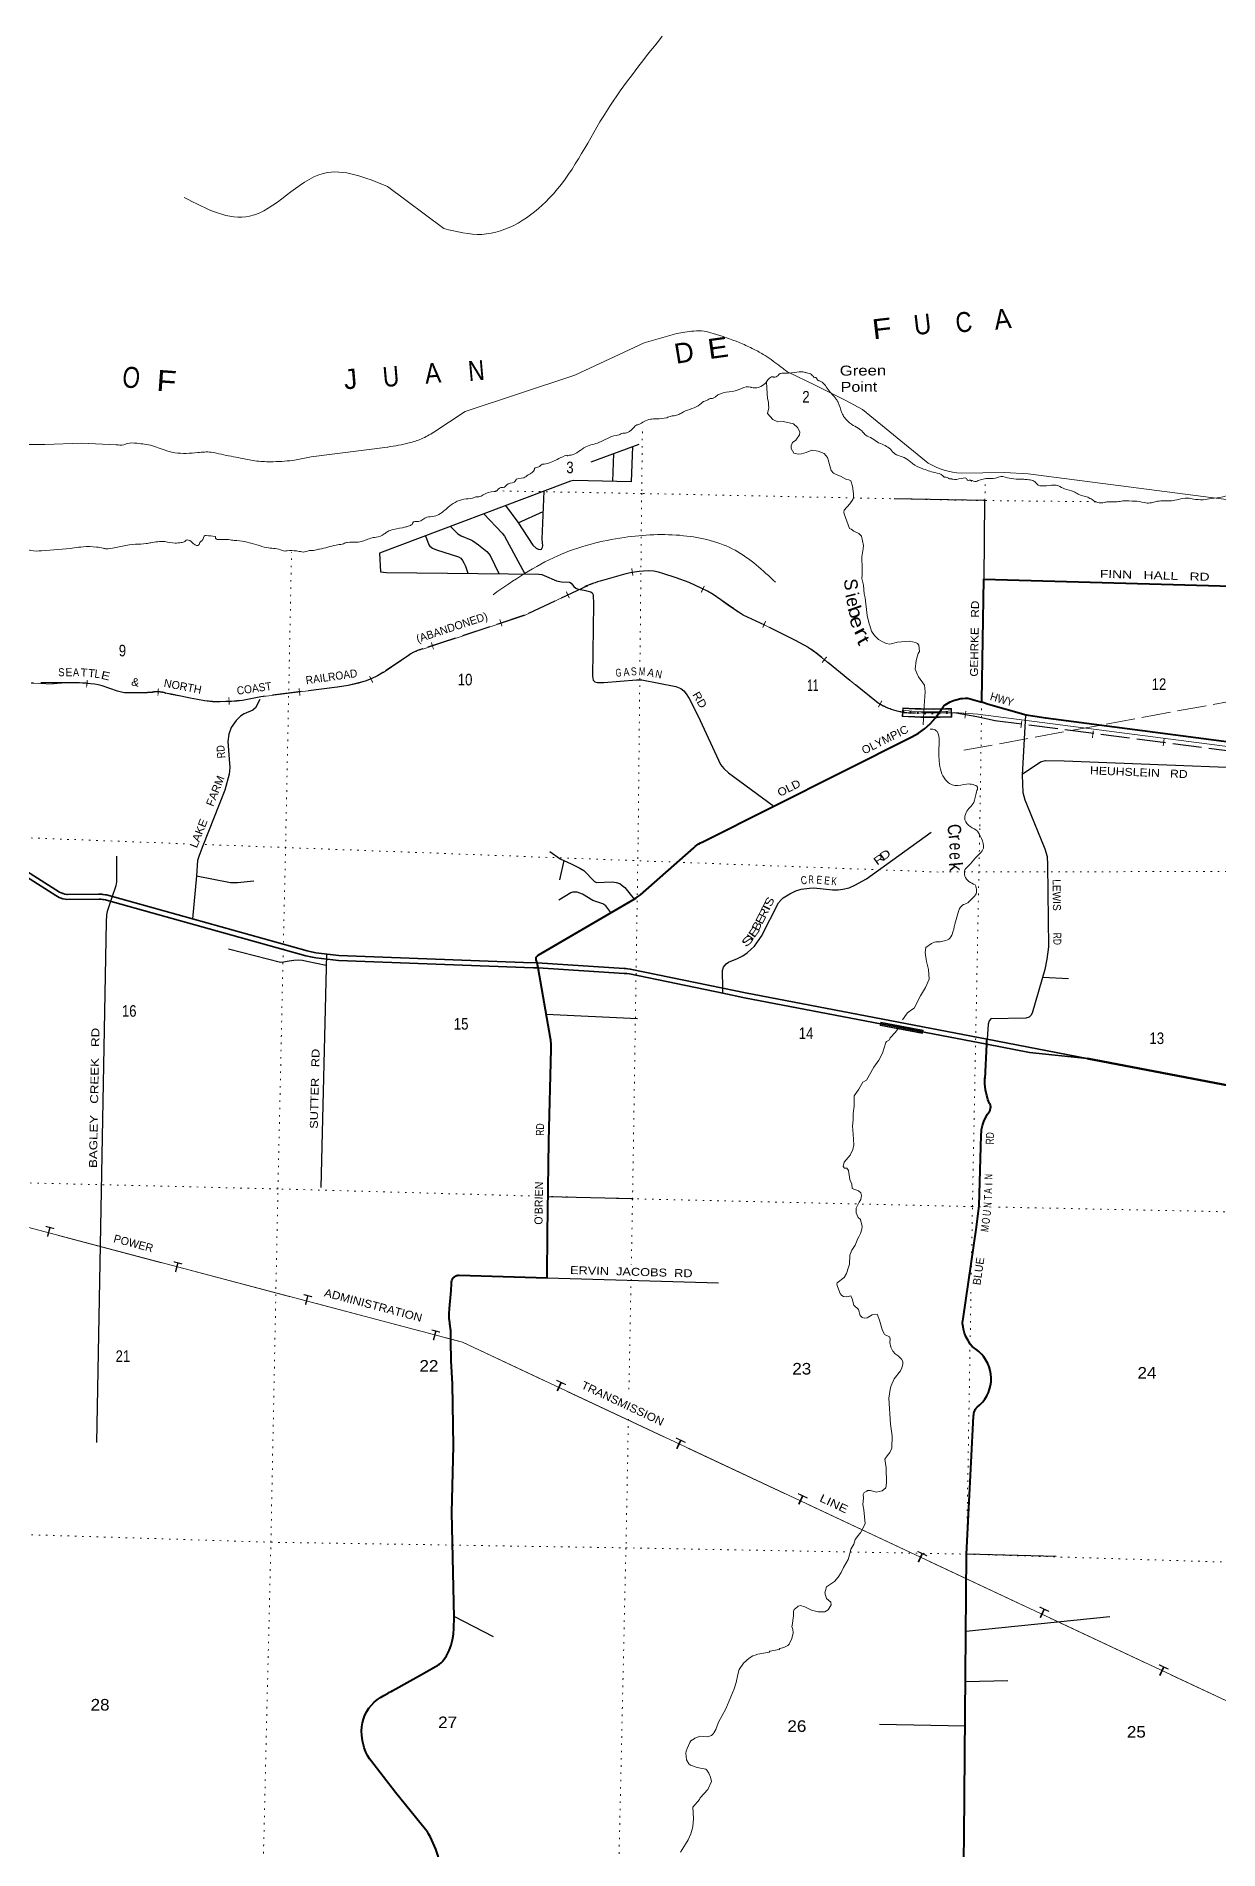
# Model space of a CAD drawing. Header units: feet. Extents: x -739708 to -488887, y 188754 to 379550.
# Drawn here: x -574176 to -556316, y 212849 to 240248 of the extents above; entities that cross this region are included whole.
import ezdxf
from ezdxf.enums import TextEntityAlignment as Align

# ---------------------------------------------------------------- set-up
doc = ezdxf.new("R2010")
doc.units = ezdxf.units.FT
doc.header["$LTSCALE"] = 73
doc.linetypes.add('DOTTED', pattern=[1.5, 0.3, -1.2])
doc.linetypes.add('LONG_DASHED', pattern=[7.5, 6, -1.5])
for name, color, linetype, lineweight in [('20', 7, 'Continuous', 70), ('26', 7, 'Continuous', 40), ('29', 7, 'Continuous', 25), ('34', 7, 'Continuous', 13), ('39', 7, 'Continuous', 13), ('42', 7, 'Continuous', 25), ('46', 7, 'Continuous', 13), ('57', 7, 'Continuous', 13), ('63', 7, 'Continuous', 25), ('7', 7, 'DOTTED', 13)]:
    doc.layers.add(name, color=color, linetype=linetype, lineweight=lineweight)
for name, color, linetype in [('27', 7, 'Continuous'), ('30', 7, 'Continuous'), ('41', 7, 'Continuous')]:
    doc.layers.add(name, color=color, linetype=linetype)

msp = doc.modelspace()

# ---------------------------------------------------------------- linework, layer by layer
at = {"layer": '20', "lineweight": 35}
for p, q in [((-566612.13, 226247.51), (-566818.19, 226255.29)), ((-558303.02, 224804.79), (-559815.44, 225094.97))]:
    msp.add_line(p, q, dxfattribs=at)
at = {"layer": '20'}
msp.add_line((-553988.66, 223976.99), (-558303.02, 224804.79), dxfattribs=at)
at = {"layer": '20', "lineweight": 35}
for points in [[(-566595.12, 226171.25), (-566665.1, 226173.89), (-569609.65, 226285.04), (-569953, 226324.35), (-570006, 226333.48), (-570031.13, 226337.81), (-570056, 226344.05), (-570103.3, 226355.91), (-573113.52, 227194.75), (-573128.54, 227198.99), (-573165.08, 227206.41), (-573177.2, 227207.57), (-573202.1, 227209.96), (-573227.2, 227209.8), (-573716.59, 227206.72), (-573733.58, 227209), (-573776.2, 227217.91), (-573817.65, 227231.23), (-573832.49, 227237.78), (-573857.54, 227248.83), (-573882.49, 227264.69), (-575658.44, 228393.4)], [(-566818.19, 226255.29), (-569603.91, 226360.44), (-569952, 226400.3), (-569973.94, 226403.2), (-569995.01, 226407.65), (-570020.27, 226412.99), (-570045.01, 226419.2), (-570083.96, 226428.97), (-573118.02, 227274.46), (-573136.24, 227277.44), (-573172.63, 227283.39), (-573184.43, 227284.07), (-573209.27, 227285.5), (-573234.43, 227285.34), (-573703.65, 227282.38), (-573716.59, 227283.3), (-573744.65, 227287.48), (-573772.12, 227294.57), (-573798.71, 227304.49), (-573824.11, 227317.13), (-575656.16, 228481.5)], [(-563808.2, 225866.69), (-565204.57, 226155.73), (-565244.35, 226160.74), (-565269.35, 226163.89), (-565294.35, 226164.78), (-566612.13, 226247.51)], [(-563807.68, 225790), (-565216.88, 226081.69), (-565253.72, 226086.33), (-565275.38, 226089.06), (-565298.03, 226089.86), (-566595.12, 226171.25)], [(-559815.44, 225094.97), (-563465.96, 225795.85), (-563808.2, 225866.69)], [(-559819.28, 225019.33), (-563480.63, 225722.3), (-563807.68, 225790)], [(-558303.02, 224804.79), (-559171.57, 224895.06), (-559819.28, 225019.33)]]:
    msp.add_lwpolyline(points, dxfattribs=at)
at = {"layer": '26'}
for p, q in [((-566595.12, 226171.25), (-566612.13, 226247.51)), ((-559845.79, 224496.72), (-559819.28, 225019.33))]:
    msp.add_line(p, q, dxfattribs=at)
for points in [[(-559895.05, 230185.17), (-559894.58, 230213), (-559864, 232046), (-553793.09, 231873.92)], [(-560595.51, 229951.48), (-560467.05, 230130.51), (-560449.25, 230145.68), (-560421.21, 230162.97), (-560372.23, 230190.45), (-560320.65, 230212.66), (-560267.03, 230229.36), (-560211.95, 230240.36), (-560209.24, 230240.75), (-560185.04, 230244.45), (-560146.42, 230247.02), (-560107.73, 230245.54), (-560069.42, 230240.02), (-559895.05, 230185.17)], [(-553857.36, 229278.45), (-558928.06, 229945.97), (-559223.74, 229992.71), (-559793.89, 230153.35), (-559895.05, 230185.17)], [(-566612.13, 226247.51), (-566625, 226294), (-566627, 226319), (-566626, 226333), (-566611, 226352), (-566595, 226364), (-565147.13, 227211.39), (-565122.24, 227226), (-565097.13, 227244.23), (-565050.11, 227278.38), (-564245.65, 227986.43), (-564221.37, 228007.79), (-564195.65, 228029.77), (-564177.74, 228042.55), (-564167.79, 228048.18), (-564142.12, 228061.62), (-564117.79, 228073.8), (-560949.08, 229661.3), (-560851.37, 229718.05), (-560760.13, 229784.69), (-560676.35, 229860.51), (-560600.96, 229944.66), (-560595.51, 229951.48)], [(-567868.64, 216197.69), (-567866.4, 216356.27), (-567900.48, 217943.98), (-567874.26, 218946.67), (-567889.23, 219887.55), (-567910.52, 220236.34), (-567913.67, 220534.3), (-567915.09, 220668.42), (-567915.36, 220693.62), (-567918.11, 220718.42), (-567923.04, 220762.86), (-567927.4, 220788.39), (-567930.66, 220812.86), (-567937.87, 220868.54), (-567939.79, 220948.01), (-567933.38, 221027.25), (-567909.7, 221295.83), (-567905.66, 221399.26), (-567904.68, 221424.2), (-567899.76, 221449.26), (-567896.27, 221459.1), (-567891.09, 221469.92), (-567884.82, 221480.14), (-567877.51, 221489.65), (-567869.24, 221498.34), (-567860.12, 221506.12), (-567850.23, 221512.9), (-567839.68, 221518.61), (-567828.6, 221523.19), (-567817.1, 221526.59), (-567805.3, 221528.76), (-567793.35, 221529.69), (-567787.48, 221529.69), (-566461.72, 221487.71), (-566451.92, 222182.5), (-566451.67, 222486.66), (-566436.59, 223556.03), (-566399.97, 224946.18), (-566399.32, 224970.71), (-566399.73, 224996.18), (-566400.35, 225035.4), (-566402.53, 225055.99), (-566405.21, 225081.27), (-566409.58, 225105.99), (-566595.12, 226171.25)], [(-559819.28, 225019.33), (-559816.94, 225065.39), (-559815.44, 225094.97)], [(-559775.47, 224122.5), (-559791.66, 224158.11), (-559803.02, 224183.09), (-559810.43, 224208.11), (-559820.7, 224242.79), (-559838.72, 224331.84), (-559847.33, 224422.29), (-559846.45, 224513.15)], [(-560176.25, 212002.34), (-560160.84, 213058.52), (-560124.41, 217316.61), (-560017.6, 219400.27), (-560016.31, 219425.42), (-560013.34, 219450.27), (-560012.05, 219457.14), (-560007.43, 219472.57), (-560001.23, 219487.43), (-559993.5, 219501.56), (-559984.35, 219514.8), (-559973.86, 219527.02), (-559963.03, 219537.31), (-559923.91, 219570.67), (-559884.56, 219611.66), (-559849.71, 219656.54), (-559819.75, 219704.81), (-559794.99, 219755.96), (-559775.72, 219809.41), (-559762.14, 219864.58), (-559754.4, 219920.87), (-559752.58, 219977.66), (-559756.72, 220034.33), (-559766.75, 220090.25), (-559782.58, 220144.82), (-559804.02, 220197.44), (-559830.84, 220247.53), (-559862.76, 220294.54), (-559899.41, 220337.95), (-559940.4, 220377.3), (-559985.28, 220412.15), (-559997.15, 220419.52), (-560018.56, 220435.31), (-560038.2, 220453.26), (-560067.82, 220489.64), (-560102.16, 220540.8), (-560130.97, 220595.27), (-560153.92, 220652.45), (-560170.77, 220711.72), (-560176.98, 220747.43), (-560181.37, 220772.65), (-560183.58, 220797.43), (-560183.31, 220817.93), (-560180.62, 220842.3), (-560176.92, 220867.93), (-559976.26, 222256.75), (-559935.4, 222580.44), (-559904.71, 223646.17), (-559904.25, 223662.18), (-559900.76, 223696.17), (-559897.17, 223731.08), (-559884.31, 223792.26), (-559865.13, 223851.76), (-559839.83, 223908.93), (-559808.69, 223963.15), (-559779.18, 224004.81), (-559775.76, 224010.23), (-559770.21, 224020.79), (-559765.8, 224031.88), (-559762.58, 224043.37), (-559760.57, 224055.13), (-559759.8, 224067.04), (-559760.28, 224078.97), (-559762.01, 224090.78), (-559764.96, 224102.34), (-559769.1, 224113.53), (-559774.39, 224124.23)], [(-568072.83, 212642.22), (-568142.87, 212856.62), (-568223.76, 213037.51), (-568234.91, 213062.44), (-568249.85, 213087.51), (-568261.37, 213106.84), (-568292.29, 213148.15), (-568297.71, 213154.55), (-568748.19, 213712.73), (-569124.71, 214197.18), (-569144.11, 214222.14), (-569159.55, 214247.18), (-569174.51, 214271.43), (-569199.57, 214323.58), (-569214.62, 214365.71), (-569222.71, 214390.86), (-569228.56, 214415.71), (-569247.39, 214495.59), (-569259.22, 214581.36), (-569262.64, 214642.52), (-569259.65, 214703.71), (-569250.28, 214764.25), (-569234.63, 214823.48), (-569212.88, 214880.75), (-569185.26, 214935.43), (-569152.08, 214986.93), (-569113.69, 215034.67), (-569070.53, 215078.14), (-569023.06, 215116.86), (-568974.39, 215148.71), (-568949.5, 215162.74), (-568924.39, 215178.23), (-568861.78, 215216.84), (-568841.54, 215227.23), (-568816.32, 215240.18), (-568791.54, 215254.02), (-568313.55, 215521.01), (-568144.96, 215614.92), (-568120.04, 215628.8), (-568094.96, 215645.82), (-568088.17, 215650.42), (-568058.81, 215675.18), (-568032.2, 215702.88), (-568028.53, 215707.19), (-567981.1, 215780.03), (-567941.55, 215857.43), (-567910.31, 215938.55), (-567887.72, 216022.48), (-567874.02, 216108.31), (-567869.38, 216195.11), (-567869.44, 216206.67)]]:
    msp.add_lwpolyline(points, dxfattribs=at)
at = {"layer": '29'}
for p, q in [((-565795, 233819), (-565069, 234085)), ((-565456.19, 233943.14), (-565471.21, 233523.15)), ((-566895.64, 232895.36), (-566518.47, 233068.05)), ((-566208.41, 227796.67), (-566273, 227504)), ((-569791.76, 226381.95), (-569876, 222856)), ((-563807.68, 225790), (-563808.2, 225866.69)), ((-558974.21, 226032.24), (-558583, 226010)), ((-566473.19, 225471.19), (-565094, 225410)), ((-566448.42, 222717.42), (-565162, 222688)), ((-566461.72, 221487.71), (-563869, 221416)), ((-560116, 217320), (-558772, 217284)), ((-567866.86, 216377.5), (-567277, 216072)), ((-560134.36, 216153.56), (-557959, 216371)), ((-560140.89, 215390.79), (-559503, 215408)), ((-560146.68, 214713.4), (-561440, 214743))]:
    msp.add_line(p, q, dxfattribs=at)
for points in [[(-565168.76, 234048.45), (-565193, 233518), (-566057, 233534), (-566109, 233525), (-566186, 233495), (-568992, 232439), (-568976, 232158), (-568886, 232147), (-566587, 232123), (-566539, 232115), (-566505, 232101), (-566320, 232019), (-566245, 232004), (-566122, 231999), (-566097, 231986), (-566057, 231934), (-566027, 231912), (-565990, 231893), (-565903, 231878), (-565798, 231852), (-565778, 231841), (-565767, 231811), (-565759, 231667), (-565773, 230578), (-565767, 230519), (-565738, 230495), (-565697, 230482), (-565604, 230483), (-565110, 230527), (-565027, 230523), (-564517, 230426), (-564439, 230393), (-564395, 230360), (-564358, 230312), (-564316, 230241), (-564179, 229976), (-563841, 229245), (-563793, 229187), (-563719, 229118), (-563035.3, 228616.12)], [(-567089.73, 233156.95), (-566904, 232908), (-566674, 232560), (-566628, 232516), (-566597, 232500), (-566566, 232496), (-566546, 232501), (-566538, 232509), (-566529, 232527), (-566525, 232548), (-566536, 232650), (-566505.61, 233374.72)], [(-561217, 233264), (-559852, 233238), (-559864, 232046)], [(-567418.04, 233031.34), (-567138, 232742), (-567102, 232694), (-566799.07, 232125.21)], [(-568295.76, 232701.02), (-568247, 232563), (-568232, 232546), (-568193, 232514), (-568131, 232488), (-567798, 232383), (-567765, 232362), (-567737, 232329), (-567717, 232294), (-567692, 232244), (-567658.53, 232134.19)], [(-567920.27, 232842.33), (-567809, 232732), (-567757, 232699), (-567614, 232642), (-567580, 232625), (-567495, 232564), (-567371, 232464), (-567342, 232430), (-567322, 232401), (-567188.74, 232129.28)], [(-570802, 230227), (-570866, 230104), (-570903, 230068), (-571036, 230012), (-571090, 229974), (-571155, 229912), (-571233, 229803), (-571270, 229704), (-571284, 229593), (-571263, 229326), (-571251, 229199), (-571263, 229101), (-571328, 228860), (-571660, 228017), (-571717, 227873), (-571741, 227794), (-571755, 227565), (-571817.37, 226912.01)], [(-559235.54, 229994.58), (-559287, 229083), (-559272, 228824), (-559242, 228713), (-559208, 228624), (-558942, 227971), (-558908, 227855), (-558902, 227729), (-558887, 226492), (-558910, 226302), (-558940, 226150), (-559132, 225489), (-559152, 225452), (-559181, 225426), (-559227, 225412), (-559759, 225404), (-559782, 225374), (-559796, 225322), (-559815.44, 225094.97)], [(-559286.21, 229097.01), (-559008, 229284), (-558932, 229308), (-558649, 229302), (-554515, 229141), (-553862.6, 229067.07)], [(-563808.2, 225866.69), (-563810, 226132), (-563795, 226186), (-563758, 226235), (-563721, 226257), (-563583, 226314), (-563502, 226353), (-563439, 226398), (-563329, 226503), (-563220, 226653), (-562965, 227157), (-562927, 227203), (-562896, 227231), (-562794, 227294), (-562703, 227339), (-562621, 227361), (-562499, 227378), (-562432, 227383), (-562150, 227351), (-562065, 227350), (-561991, 227361), (-561898, 227383), (-561812, 227420), (-561635, 227517), (-560660, 228223)], [(-572963, 227859), (-572967, 227472), (-572976, 227414), (-573042, 227223), (-573106, 227026), (-573117, 226976), (-573123, 226870), (-573267, 219003)], [(-566419, 227932), (-566262, 227821), (-566099, 227747), (-565964, 227678), (-565908, 227643), (-565745, 227479), (-565715, 227464), (-565477, 227472), (-565415, 227464), (-565363, 227446), (-565326, 227416), (-565288, 227388), (-565146.98, 227211.48)], [(-571755.03, 227564.55), (-571245, 227464), (-571135, 227464), (-570888, 227487)], [(-565495.46, 227007.52), (-565574, 227108), (-565618, 227138), (-565769, 227189), (-565926, 227285), (-566008, 227316), (-566075, 227316), (-566100, 227308), (-566283, 227196)], [(-571273, 226460), (-570485, 226260), (-570440, 226262), (-570356, 226279), (-570288, 226291), (-570217, 226294), (-570156, 226288), (-570091, 226272), (-569795.81, 226212.36)]]:
    msp.add_lwpolyline(points, dxfattribs=at)
at = {"layer": '34'}
msp.add_line((-568870.65, 237977.1), (-568020.16, 237342.23), dxfattribs=at)
at = {"layer": '34', "linetype": 'LONG_DASHED'}
msp.add_line((-560167.04, 229460.63), (-555006.77, 230410.03), dxfattribs=at)
at = {"layer": '34'}
for points in [[(-564498.5, 235757.34), (-564994.38, 235617.71), (-566043.58, 235125.73), (-567696.32, 234578.32), (-568172.46, 234265.12)], [(-560701.89, 233798.79), (-561696.41, 234607.41), (-561948.47, 234746.16), (-562412.88, 234978.74), (-562831.43, 235176.38)], [(-572971.04, 234076.8), (-573486.82, 234098.59), (-574049.55, 234078.77), (-574297.48, 234080.43)], [(-568871.87, 234041.4), (-570026.28, 233895.93), (-570303.28, 233837.62)], [(-553093.13, 232844.44), (-559192.25, 233635.13), (-559550.77, 233656.63), (-560204.09, 233646.29)], [(-563649.57, 231603.14), (-563720.45, 231649.74), (-563835.89, 231733.84), (-563954.05, 231814.44), (-564037.72, 231862.63), (-564124.21, 231905.67), (-564219.66, 231950.98), (-564316.56, 231993.19), (-564512.65, 232066.42), (-564711.82, 232132.08), (-564779.48, 232152.36), (-564848.59, 232166.4), (-564925.33, 232170.46), (-565001.98, 232166.67), (-565071.74, 232160.97), (-565141.37, 232152.64), (-565200.28, 232142.64), (-565258.71, 232130.2), (-565658.49, 232013.28)], [(-565832.79, 231953.9), (-566803.86, 231498.55), (-568338.24, 230990.34)], [(-562511.85, 231010.98), (-562708.02, 231118.97), (-563172.45, 231351.55), (-563503.21, 231505.51)], [(-568536.96, 230903.34), (-568932.84, 230637.87), (-569024.05, 230583.94), (-569119.56, 230537.99), (-569210.49, 230503.57), (-569303.74, 230476.34), (-569464.46, 230439.75), (-569627.02, 230414.71), (-569631.79, 230414.3), (-570786.22, 230268.82), (-571063.2, 230210.52), (-571145.82, 230204.07), (-571228.57, 230198.87), (-571314.26, 230195.11), (-571399.95, 230193.39), (-571517.03, 230194.55), (-571633.45, 230206.92), (-571742.18, 230227.32), (-571850.55, 230248.43), (-571994.28, 230276.73), (-572138, 230305.08), (-572215.05, 230322.42), (-572228.31, 230325.01)], [(-553853.28, 229217.47), (-559952.25, 230008.1), (-560310.85, 230029.6), (-560964.17, 230019.26), (-560966.14, 230019.28), (-560985.02, 230020.46), (-561003.8, 230022.07), (-561022.56, 230024), (-561041.42, 230026.16), (-561060.13, 230028.73), (-561078.74, 230031.63), (-561097.42, 230034.75), (-561115.97, 230038.29), (-561134.41, 230042.16), (-561152.93, 230046.36), (-561171.21, 230050.86), (-561189.49, 230055.59), (-561207.74, 230060.74), (-561225.75, 230066.21), (-561243.75, 230072), (-561261.62, 230078), (-561279.47, 230084.43), (-561297.1, 230091.07), (-561314.69, 230098.14), (-561332.07, 230105.41), (-561349.42, 230113.02), (-561366.53, 230120.93), (-561383.52, 230129.16), (-561400.39, 230137.59), (-561417.13, 230146.46), (-561433.74, 230155.53), (-561450.13, 230164.93), (-561461.38, 230171.56), (-562403.26, 230932.34)], [(-573921.51, 230460.13), (-574251.74, 230474.08)], [(-572420.98, 230335.59), (-572496.72, 230330.59), (-572669.03, 230327.31), (-572841.35, 230329.68), (-572868.29, 230332.65), (-572908.16, 230341.78), (-572947.6, 230353.38), (-573063.75, 230394.42), (-573180.37, 230433.4), (-573239.41, 230446.77), (-573299.08, 230457.35), (-573357.43, 230465.36), (-573408.15, 230470.42)]]:
    msp.add_lwpolyline(points, dxfattribs=at)
for centre, radius, start, end in [((-560144.73, 234728.17), 1083.59, 239.05734, 266.75295), ((-565001.94, 229833.48), 2278.04, 106.69236, 111.75709), ((-561833.13, 234249.81), 3211.95, 235.48823, 238.69359), ((-568153.86, 230287.89), 727.66, 104.93655, 122.07976), ((-563169, 229945.41), 1250.2, 51.30992, 58.38362), ((-573624.27, 227899.2), 2580.68, 85.0469, 96.71232), ((-572346.01, 229989.08), 354.64, 70.58839, 102.2072), ((-560671.98, 233440.49), 3400.03, 262.98097, 275.31829)]:
    msp.add_arc(centre, radius, start, end, dxfattribs=at)
at = {"layer": '34', "linetype": 'DOTTED', "lineweight": 100}
msp.add_arc((-560628.07, 237393.61), 7371.49, 266.40028, 272.16742, dxfattribs=at)
at = {"layer": '34'}
for points in [[(-568020.16, 237342.23), (-567445.74, 237255.37), (-566428.91, 237800.18), (-565614.47, 239031.88), (-564720.81, 240248.3)], [(-571944.28, 237813.72), (-570954.16, 237527.95), (-569836.34, 238176.15), (-568870.65, 237977.1)], [(-562829.38, 235178.37), (-562961.04, 235277.04), (-563194.59, 235441.7), (-563364.66, 235532.88), (-563556.96, 235620.38), (-563952.15, 235759.25), (-564088.75, 235793.53), (-564241.95, 235793.79), (-564381.26, 235779.77), (-564498.5, 235757.34)], [(-568172.46, 234265.12), (-568359.33, 234165.17), (-568543.66, 234103.46), (-568867.07, 234041.81)], [(-570303.28, 233837.62), (-570468.75, 233825.98), (-570640.19, 233820.48), (-570873.84, 233834.03), (-571090.98, 233875.54), (-571378.46, 233932.21), (-571533.24, 233964.73), (-571736.95, 233957.7), (-572081.68, 233956.79), (-572188.19, 233980.54), (-572420.92, 234060.55), (-572539.52, 234084.48), (-572656.25, 234098.31), (-572803.48, 234094.46), (-572856.13, 234077.11), (-572971.04, 234076.8)], [(-567276.63, 231811.38), (-566300.75, 232399.42), (-565297.63, 232675.37), (-564400.51, 232702.95), (-563620.16, 232482.08), (-563010.33, 231998.04)]]:
    msp.add_spline(points, degree=3, dxfattribs=at)
at = {"layer": '39'}
msp.add_line((-560780.84, 229846.34), (-560762.43, 230129.55), dxfattribs=at)
for points in [[(-560762.43, 230129.55), (-560750.88, 230341.96), (-560757.51, 230442.78), (-560848.43, 230571.05), (-560860.23, 230591.37), (-560901.26, 230684.65), (-560885.27, 230817.36), (-560857.55, 230923.71), (-560834.96, 230953.6), (-560847.76, 231046.45), (-560867.54, 231072.93), (-560897.54, 231089.5), (-560983.98, 231106.91), (-561165.64, 231091.5), (-561281.75, 231065.17), (-561336.67, 231074.72), (-561408.12, 231109.38), (-561455.29, 231136.13), (-561516.94, 231195.47), (-561558.33, 231262.58), (-561587.37, 231347.62), (-561593.1, 231369.86), (-561627.62, 231495.27), (-561654.06, 231763.59), (-561669.93, 231824.95), (-561683.09, 231956.57), (-561704.38, 232054.43), (-561700.63, 232110.12), (-561702.33, 232199.44), (-561705.76, 232384.82), (-561683.9, 232505.36), (-561681.17, 232555.68), (-561709.41, 232697.12), (-561753.21, 232736.05), (-561809.27, 232763.08), (-561829.28, 232773.45), (-561865.17, 232802.19), (-561893.27, 232810.67), (-561974.82, 233031.47), (-561980.5, 233057.74), (-561973.99, 233089.88), (-561890.01, 233183.3), (-561844.74, 233249.1), (-561834.27, 233277.14), (-561831.45, 233333.51), (-561845.96, 233448.56), (-561870.96, 233533.53), (-561900.99, 233548.09), (-561939.23, 233552.69), (-562027.25, 233600.34), (-562059.36, 233610.89), (-562135.44, 233648.3), (-562171.15, 233689.12), (-562226.84, 233885.36), (-562274.39, 233944.49), (-562364.6, 233980.09), (-562459.16, 233993.59), (-562546.31, 233960.65), (-562617.2, 233937.54), (-562667.61, 233936.28), (-562731.91, 233951.35), (-562771.29, 234018.41), (-562774.71, 234060.76), (-562755.89, 234108.83), (-562704.94, 234148.36), (-562647.39, 234226.06), (-562640.8, 234264.24), (-562658.43, 234300.76), (-562680.12, 234335.34), (-562739.76, 234394.64), (-562894.53, 234427.18), (-562977.22, 234424.4), (-563049.33, 234457.71), (-563130.71, 234547.56), (-563113.33, 234635.94), (-563114.76, 234678.26), (-563116.2, 234718.58), (-563131.56, 234773.2), (-563139.39, 234932.46), (-563139.27, 234940.52), (-563146.72, 235021.59)], [(-561091.16, 225388.8), (-561029.34, 225475.32), (-561016.99, 225493.27), (-560957.89, 225538.71), (-560915.23, 225562.24), (-560817.85, 225748.12), (-560743.51, 225873.9), (-560689.25, 226004.03), (-560697.28, 226149.19), (-560731.85, 226270.56), (-560733.47, 226298.79), (-560750.12, 226403.79), (-560738.96, 226480.17), (-560655.48, 226539.35), (-560606.82, 226558.76), (-560588.6, 226564.53), (-560547.84, 226564.84)], [(-561893.09, 221697.31), (-561885.17, 221830.13), (-561857.86, 221908.28), (-561806.4, 221984.05), (-561764.7, 222082.13), (-561746.01, 222120.12), (-561725.29, 222160.1), (-561704.23, 222224.24), (-561701.65, 222264.48), (-561726.36, 222369.6), (-561764.2, 222402.39), (-561791.41, 222473.3), (-561792.49, 222539.8), (-561744.83, 222631.73), (-561722.04, 222675.71), (-561711.11, 222735.97), (-561720.64, 222774.39), (-561758.53, 222803.16), (-561854.75, 222840.86), (-561857.9, 222903.35), (-561887.14, 222974.29), (-561909.41, 223109.58), (-561933.11, 223144.18), (-561955.25, 223146.52), (-561969.34, 223148.75), (-561987.16, 223171.17), (-561974.13, 223237.45), (-561881.9, 223344.84), (-561842.42, 223428.86), (-561829.3, 223501.18), (-561835.14, 223658.38), (-561849.53, 223781.47), (-561836.07, 223877.96), (-561836.77, 223970.63), (-561823.11, 224081.21), (-561822.88, 224240.34), (-561761.2, 224326.03), (-561752.91, 224342.02), (-561693.01, 224443.86), (-561638.12, 224477.27), (-561526.53, 224670.99), (-561448.37, 224780.61), (-561396.51, 224884.58), (-561341.8, 225046.92), (-561335.58, 225058.92), (-561290.84, 225086.44), (-561278.36, 225114.45), (-561198.47, 225203.91), (-561134.03, 225294.46)], [(-562954.98, 215875.93), (-562946.75, 215887.9), (-562886.07, 215903.09), (-562845.45, 215924.65), (-562825.15, 215934.41), (-562802.67, 215956.24), (-562765.23, 216038.26), (-562745.87, 216124.57), (-562747.17, 216174.95), (-562762.61, 216223.52), (-562758.39, 216237.56), (-562738.2, 216382.27), (-562739.24, 216450.78), (-562730.81, 216476.84), (-562679.81, 216520.38), (-562665.56, 216530.24), (-562635.22, 216537.84), (-562568.94, 216520.74), (-562466.84, 216470.86), (-562368.44, 216445.22), (-562263.68, 216441.64), (-562216.87, 216473.16), (-562167.4, 216550.98), (-562176.97, 216587.37), (-562238.61, 216646.72), (-562265.66, 216729.69), (-562242.21, 216819.99), (-562120.13, 216900.74), (-562064.75, 216968.39), (-562017.43, 217036.17), (-561982.06, 217114.19), (-561911.8, 217236.01), (-561877.77, 217362.39), (-561871.35, 217388.48), (-561827.92, 217466.39), (-561808.79, 217536.6), (-561743.05, 217624.24), (-561728.77, 217636.11), (-561654.26, 217773.98), (-561677.46, 217985.81), (-561690.49, 218062.55), (-561681.04, 218161.11), (-561684.29, 218215.55), (-561671.78, 218245.56), (-561633.2, 218265.14), (-561625.09, 218269.04), (-561618.92, 218277), (-561576.58, 218278.38), (-561488.3, 218248.86), (-561399.32, 218269.69), (-561342.24, 218315.16), (-561335.1, 218391.59), (-561337.94, 218619.24), (-561358.23, 218752.48), (-561323.26, 218802.32), (-561284.28, 218850.07), (-561253.11, 218916.08), (-561250.49, 219101.35), (-561274.18, 219278.96), (-561298.86, 219672.11), (-561280.88, 219802.77), (-561268.15, 219848.91), (-561218.12, 219964.98), (-561123.71, 220084.42), (-561100.88, 220130.41), (-561085.99, 220186.58), (-561089.44, 220226.92), (-561107.13, 220259.42), (-561158.82, 220310.55), (-561204.74, 220341.45), (-561236.44, 220380.2), (-561269.82, 220443.14), (-561280.94, 220511.79), (-561276.08, 220570.13), (-561289.82, 220596.53), (-561361.83, 220635.87), (-561371.68, 220652.14), (-561399.1, 220708.94), (-561439.4, 220852.56), (-561474.45, 220939.7), (-561551.17, 220930.79), (-561575.56, 220917.05), (-561624.36, 220887.56), (-561666.78, 220880.15), (-561702.95, 220888.74), (-561732.75, 220919.4), (-561755.62, 221012.41), (-561829.28, 221077.97), (-561852.12, 221172.98), (-561873.64, 221219.63), (-561934.33, 221204.43), (-561984.66, 221209.21), (-562008.63, 221223.67), (-562032.4, 221254.24), (-562075.28, 221357.61), (-562082.82, 221393.98), (-562078.52, 221414.06), (-561974.57, 221495.09), (-561939.45, 221554.99), (-561905.81, 221653.18), (-561893.09, 221697.31)], [(-564445.43, 212814.55), (-564371.18, 212934.28), (-564332.01, 212996.14), (-564288.35, 213090.15), (-564256.62, 213196.42), (-564248.78, 213323.2), (-564260.48, 213494.58), (-564156.05, 213609.83), (-564147.65, 213633.88), (-564030.99, 213759.03), (-563976.86, 213881.08), (-563994.06, 213947.81), (-564019.44, 214006.6), (-564047, 214053.33), (-564064.96, 214065.69), (-564195.64, 214089.8), (-564295.91, 214125.55), (-564321.79, 214148.08), (-564353.25, 214204.95), (-564363.91, 214305.82), (-564359.46, 214335.97), (-564346.8, 214376.06), (-564305.16, 214470.1), (-564288.72, 214492.01), (-564237.88, 214523.48), (-564229.65, 214535.44), (-564150.66, 214562.46), (-564035.89, 214554.7), (-563975.14, 214573.93), (-563946.5, 214603.71), (-563940.32, 214613.69), (-563909.35, 214665.6), (-563873.52, 214775.84), (-563759.81, 214977.57), (-563636.59, 215281.88), (-563607.05, 215376.11), (-563581.13, 215498.58), (-563559.96, 215570.77), (-563496.12, 215666.5), (-563408.33, 215745.76), (-563353.46, 215777.16), (-563317.05, 215786.68), (-563276.48, 215804.2), (-563104.7, 215835.88), (-563098.46, 215849.88), (-562954.98, 215875.93)]]:
    msp.add_lwpolyline(points, dxfattribs=at)
for points in [[(-561978.32, 234496.06), (-561984.13, 234512.26), (-562009.65, 234560.99), (-562061.91, 234714.88), (-562095.43, 234767.76), (-562214.37, 234910.55), (-562347.59, 235041.48), (-562365.65, 235047.79), (-562403.34, 235090.66), (-562415.41, 235092.85), (-562467.21, 235135.93), (-562541.42, 235163.24), (-562561.49, 235169.58), (-562686.39, 235175.48), (-562858, 235157.91), (-562959.07, 235139.27), (-562969.34, 235125.32), (-563036.25, 235098.12), (-563044.26, 235102.27), (-563146.14, 235025.23), (-563164.6, 235003.34), (-563258.14, 234946.33), (-563324.82, 234935.24), (-563371.09, 234941.98), (-563383.13, 234946.18), (-563522.49, 234928.12), (-563575.23, 234904.74), (-563915.34, 234803.06), (-563923.52, 234795.13), (-563960.05, 234777.55), (-564008.54, 234770.21), (-564053.28, 234742.68), (-564079.57, 234737.03), (-564150.85, 234685.72), (-564400.42, 234572.61), (-564453.24, 234543.18), (-564524.15, 234518.06), (-564584.76, 234508.89), (-564653.63, 234485.75), (-564803.04, 234469.85), (-564813.12, 234470), (-564899.92, 234461.22), (-564995.14, 234428.41), (-565076.41, 234383.29), (-565106.76, 234375.68), (-565159.88, 234326.12), (-565277.83, 234253.35), (-565348.57, 234240.3), (-565372.95, 234226.56), (-565417.44, 234217.16), (-565676.98, 234110.24), (-565875.48, 234044.71), (-566096.95, 233921.11), (-566145.5, 233909.75), (-566151.57, 233907.83), (-566155.52, 233913.93), (-566187.8, 233912.4), (-566307.54, 233855.77), (-566506.11, 233784.2), (-566546.55, 233774.73), (-566585.33, 233741.06), (-566650.17, 233717.86), (-566652.42, 233701.78), (-566744.24, 233622.57), (-566813.4, 233579.29), (-566938.98, 233536.84), (-566941.11, 233528.82), (-567048.54, 233488.12), (-567123.93, 233430.83), (-567134, 233430.97), (-567215.25, 233387.87), (-567221.44, 233377.89), (-567259.88, 233368.39), (-567425.89, 233318.49), (-567492.82, 233289.28), (-567535.17, 233287.9), (-567557.49, 233278.15), (-567682.74, 233259.88), (-567936.31, 233146.84), (-568072.95, 233036.06), (-568166.25, 232995.15), (-568279.35, 232980.72), (-568403.21, 232918.11), (-568490.21, 232895.24), (-568492.37, 232885.2), (-568541.19, 232853.69), (-568599.93, 232834.42), (-568781.89, 232796.85), (-568873.1, 232761.96), (-568919.94, 232728.41), (-569043.59, 232679.89), (-569081.96, 232674.42), (-569250.07, 232618.51), (-569332.91, 232605.64), (-569476.1, 232601.74), (-569520.64, 232588.3), (-569555.1, 232574.71)], [(-553757.79, 233300.14), (-553791.81, 233337.69), (-553845.89, 233362.67), (-553916.23, 233377.83), (-553966.28, 233402.76), (-554006.16, 233433.57), (-554100.46, 233465.21), (-554124.37, 233485.72), (-554216.56, 233523.37), (-554268.36, 233566.45), (-554326.42, 233595.52), (-554431.13, 233603.15), (-554469.4, 233605.73), (-554565.8, 233631.35), (-554656.04, 233664.94), (-554706.32, 233673.76), (-554734.45, 233680.23), (-554782.85, 233678.94), (-554880.62, 233607.89), (-554961.65, 233580.91), (-555097.4, 233532.58), (-555163.6, 233555.74), (-555220, 233558.6), (-555264.26, 233565.31), (-555355.27, 233544.52), (-555353.34, 233538.45), (-555446.6, 233501.57), (-555568.47, 233436.93), (-555604.78, 233435.46), (-555604.87, 233429.42), (-555792.65, 233408.06), (-555855.53, 233380.81), (-555877.82, 233373.08), (-555938.59, 233351.84), (-556156.84, 233314.83), (-556253.96, 233290.11), (-556429.73, 233262.53), (-556552.94, 233246.25), (-556695.92, 233256.46), (-556786.45, 233269.9), (-556923.8, 233251.82), (-557030.96, 233229.25), (-557238.69, 233222.31), (-557311.54, 233203.25), (-557398.32, 233196.5), (-557551.16, 233222.97), (-557577.36, 233223.36), (-557764.77, 233228.19), (-557847.61, 233215.33), (-557982.68, 233215.34), (-558047.35, 233204.23), (-558119.99, 233199.27), (-558228.17, 233247.23), (-558294.2, 233282.47), (-558438.69, 233328.96), (-558506.67, 233368.25), (-558643.15, 233410.59), (-558737.29, 233454.31), (-558807.66, 233467.45), (-559065.41, 233487.44), (-559081.26, 233507.82), (-559141.26, 233540.96), (-559229.8, 233552.36), (-559257.99, 233554.79), (-559374.87, 233558.56), (-559507.63, 233578.68), (-559640.55, 233588.74), (-559656.78, 233580.92), (-559796.08, 233566.9), (-559947.72, 233534.93), (-560020.4, 233527.95), (-560050.58, 233532.43), (-560052.67, 233526.42), (-560054.61, 233532.5), (-560110.95, 233539.39), (-560112.89, 233545.46), (-560336.49, 233556.87), (-560346.52, 233561.04), (-560380.78, 233561.56), (-560416.77, 233582.25), (-560475.05, 233595.21), (-560484.96, 233607.44), (-560603.22, 233655.55), (-560795.85, 233718.87), (-560939.97, 233791.54), (-560989.77, 233834.59), (-561097.78, 233894.63), (-561206.02, 233938.56), (-561273.58, 234008.06), (-561447.62, 234103.33), (-561461.64, 234109.59), (-561549.45, 234173.35), (-561647.52, 234223.18), (-561689.22, 234268.12), (-561760.98, 234325.6), (-561860.94, 234385.51), (-561978.32, 234496.06)], [(-569555.1, 232574.71), (-569648.03, 232559.99), (-569898.87, 232499.26), (-569921.09, 232495.56), (-570012.04, 232478.79), (-570034.18, 232481.13), (-570123.23, 232456.28), (-570167.55, 232458.95), (-570245.98, 232472.21), (-570389.08, 232474.34), (-570427.44, 232470.89), (-570489.66, 232489.95), (-570696.84, 232523.25), (-570843.42, 232563.71), (-571146.91, 232628.67), (-571229.47, 232635.95), (-571318.01, 232647.34), (-571468.69, 232683.83), (-571468.61, 232689.87), (-571474.62, 232691.97), (-571609.49, 232706.07), (-571625.61, 232706.31), (-571673.13, 232624.43), (-571695.5, 232610.65), (-571728.49, 232558.78), (-571740.63, 232554.93), (-571806.72, 232586.13), (-571874.54, 232637.5), (-571910.88, 232634.01), (-571933.33, 232614.2), (-571985.96, 232598.87), (-572080.82, 232590.21), (-572235.74, 232612.67), (-572342.62, 232610.23), (-572445.63, 232595.65), (-572514.35, 232582.57), (-572675.74, 232574.91), (-573073.81, 232508.32), (-573116.19, 232504.91), (-573168.48, 232513.75), (-573267.01, 232531.34), (-573470.58, 232534.36), (-573603.86, 232518.22), (-574096.35, 232475.19), (-574259.58, 232479.63), (-574339.77, 232511.05), (-574492.53, 232543.53), (-574929.01, 232612.47), (-574955.01, 232626.97), (-575107.43, 232683.62), (-575149.33, 232714.46), (-575165.45, 232714.7), (-575225.43, 232749.84), (-575283.78, 232758.76), (-575376.18, 232782.3), (-575446.29, 232813.56), (-575536.01, 232885.4), (-575558.06, 232893.78), (-575696, 232976.42), (-575717.92, 232994.87), (-575758.31, 232989.42), (-575780.31, 233001.84), (-575786.05, 233024.09), (-575787.98, 233030.16), (-575797.27, 233086.7), (-575832.62, 233153.71), (-575844.03, 233202.22), (-575889.69, 233253.26), (-575939.5, 233294.29), (-575951.26, 233318.64), (-576000.86, 233375.79), (-576054.71, 233416.87), (-576106.21, 233482.1), (-576142.03, 233514.87), (-576240.84, 233657.35), (-576286.38, 233716.45), (-576399.68, 233830.94), (-576441.55, 233885.28)], [(-560674.41, 229779.73), (-560598.06, 229767.27), (-560551.01, 229707.39), (-560538.18, 229566.24), (-560538.18, 229296.77), (-560508.24, 229138.51), (-560444.08, 229014.46), (-560302.93, 228928.92), (-560123.28, 228950.3), (-560024.91, 228941.75), (-559960.75, 228903.25), (-559973.58, 228830.54), (-560016.35, 228672.28), (-560131.84, 228518.3), (-560148.95, 228411.37), (-560067.68, 228308.71), (-559960.75, 228236), (-559900.87, 228129.06), (-559870.92, 227979.36), (-559990.69, 227833.93), (-560089.07, 227718.44), (-560148.95, 227654.28), (-560148.95, 227560.18), (-560089.07, 227478.92), (-559994.97, 227427.59)], [(-560547.84, 226564.84), (-560457.98, 226579.61), (-560376.71, 226622.38), (-560329.66, 226716.48), (-560291.17, 226870.47), (-560252.67, 227007.34), (-560190.65, 227116.41), (-560107.24, 227157.05), (-560036.67, 227225.48), (-559981.06, 227293.92), (-559978.93, 227383.74), (-559994.97, 227427.59)]]:
    msp.add_spline(points, degree=3, dxfattribs=at)
at = {"layer": '46'}
for p, q in [((-573841.43, 222129.72), (-572282.92, 221717.67)), ((-571893.29, 221614.65), (-570334.79, 221202.58)), ((-569945.16, 221099.56), (-568386.68, 220687.47)), ((-566156.46, 219773.65), (-564697.23, 219088.6)), ((-564332.43, 218917.34), (-562873.21, 218232.27)), ((-562508.42, 218061), (-561049.23, 217375.93)), ((-560684.44, 217204.65), (-559225.26, 216519.55)), ((-558860.47, 216348.28), (-557401.33, 215663.16)), ((-557036.55, 215491.88), (-555577.41, 214806.75))]:
    msp.add_line(p, q, dxfattribs=at)
for points in [[(-584751.29, 225013.55), (-567737.26, 220515.75), (-554225.18, 214171.79)], [(-567997.06, 220584.44), (-567737.26, 220515.75), (-566521.27, 219944.91)]]:
    msp.add_lwpolyline(points, dxfattribs=at)
at = {"layer": '57'}
for p, q in [((-561420.72, 225352.26), (-561430.14, 225303.17)), ((-560791.8, 225180.61), (-561430.14, 225303.17)), ((-561420.72, 225352.26), (-560782.38, 225229.71)), ((-560782.38, 225229.71), (-560791.8, 225180.61))]:
    msp.add_line(p, q, dxfattribs=at)
msp.add_lwpolyline([(-560791.75, 225223.36), (-561414.37, 225342.89), (-561420.77, 225309.52), (-560798.15, 225189.98)], close=True, dxfattribs=at)
at = {"layer": '63', "lineweight": 13}
for p, q in [((-561094.67, 229970.53), (-561087.19, 230101.48)), ((-561086.23, 229978.02), (-561079.66, 230093)), ((-560359.08, 230083.99), (-560355.41, 229968.88)), ((-560347.17, 229961.18), (-560351.35, 230092.28))]:
    msp.add_line(p, q, dxfattribs=at)
at = {"layer": '63', "linetype": 'LONG_DASHED'}
msp.add_line((-553860.58, 229148.72), (-559698.49, 229905.52), dxfattribs=at)
for points in [[(-560283.06, 230020.3), (-560350.57, 230027), (-560964.17, 230020.27), (-560973.94, 230021.1), (-560984.95, 230021.46), (-561003.95, 230022.17), (-561026.29, 230024.31), (-561045.12, 230026.48), (-561062.35, 230028.07), (-561084.85, 230031.29), (-561097.24, 230035.74), (-561115.78, 230039.27), (-561134.2, 230043.14), (-561152.7, 230047.34), (-561170.96, 230051.83), (-561189.23, 230056.55), (-561207.46, 230061.7), (-561225.45, 230067.17), (-561243.44, 230072.95), (-561261.29, 230078.95), (-561279.12, 230085.37), (-561296.74, 230092), (-561314.31, 230099.07), (-561331.68, 230106.33), (-561349.01, 230113.93), (-561366.1, 230121.84), (-561383.09, 230130.06), (-561399.93, 230138.48), (-561416.67, 230147.34), (-561433.25, 230156.4), (-561449.63, 230165.8), (-561460.81, 230172.39), (-562363.26, 230901.32), (-562388.04, 230923.05), (-562405.35, 230936.49), (-562422.67, 230949.66), (-562440.29, 230962.56), (-562458.28, 230975.1), (-562476.29, 230987.37), (-562494.51, 230999.32), (-562511.6, 231009.97), (-562509.74, 231010.95), (-562707.55, 231119.86), (-563172.02, 231352.45), (-563498.29, 231504.32), (-563511.44, 231512.51), (-563558.93, 231542.06), (-563605.89, 231572.38), (-563649.68, 231602.14), (-563646.23, 231602.15), (-563719.88, 231650.56), (-563835.32, 231734.66), (-563953.52, 231815.29), (-564037.25, 231863.51), (-564123.77, 231906.57), (-564219.24, 231951.89), (-564316.19, 231994.12), (-564512.32, 232067.37), (-564711.52, 232133.04), (-564779.23, 232153.33), (-564848.46, 232167.4), (-564925.33, 232171.47), (-565002.05, 232167.67), (-565071.85, 232161.97), (-565141.51, 232153.64), (-565200.47, 232143.63), (-565273.02, 232128.17), (-565658.94, 232015.79), (-565696.95, 232004.06), (-565734.83, 231991.39), (-565772.34, 231978.39), (-565809.59, 231964.75), (-565890.21, 231933.11), (-565850.18, 231946.86), (-566804.24, 231499.49), (-568338.3, 230991.37), (-568341.45, 230991.99), (-568343.42, 230991.46), (-568355.73, 230988.05), (-568367.88, 230984.38), (-568380.02, 230980.57), (-568392.03, 230976.55), (-568404.07, 230972.29), (-568415.94, 230967.76), (-568427.73, 230963.12), (-568439.54, 230958.22), (-568451.16, 230953.17), (-568462.74, 230947.89), (-568474.22, 230942.34), (-568485.55, 230936.69), (-568496.84, 230930.82), (-568508.03, 230924.66), (-568519.09, 230918.43), (-568530.03, 230912), (-568542.7, 230904.15), (-568539.24, 230903.03), (-568933.38, 230638.72), (-569024.53, 230584.83), (-569119.96, 230538.92), (-569210.82, 230504.53)], [(-572426.22, 230336.24), (-572496.77, 230331.58), (-572669.03, 230328.32), (-572841.29, 230330.67), (-572868.13, 230333.63), (-572907.91, 230342.75), (-572947.3, 230354.33), (-573063.42, 230395.36), (-573180.1, 230434.37), (-573239.22, 230447.75), (-573298.92, 230458.34), (-573357.32, 230466.36), (-573424.59, 230473.07), (-573431.27, 230473.58), (-573476.07, 230476.63), (-573521.3, 230478.84), (-573566.18, 230480.31), (-573611.24, 230481), (-573656.43, 230480.61), (-573671.9, 230480.31)], [(-569210.82, 230504.53), (-569304, 230477.32), (-569464.66, 230440.74), (-569627.14, 230415.71), (-569631.9, 230415.29), (-570786.39, 230269.81), (-571063.35, 230211.51), (-571145.9, 230205.07), (-571228.63, 230199.87), (-571314.29, 230196.11), (-571399.96, 230194.4), (-571516.98, 230195.55), (-571633.31, 230207.91), (-571742, 230228.31), (-571850.36, 230249.42), (-571994.08, 230277.7), (-572137.79, 230306.06), (-572228.54, 230323.67), (-572226.46, 230325.67)], [(-559694.24, 229905.64), (-559966.84, 229963.42), (-560283.04, 230020.65)]]:
    msp.add_lwpolyline(points, dxfattribs=at)
for centre, radius, start, end in [((-573783.18, 211451.15), 19030.6, 89.65642, 91.40228), ((-572353.68, 229864.99), 478.47, 74.33076, 98.90004)]:
    msp.add_arc(centre, radius, start, end, dxfattribs=at)
at = {"layer": '63', "lineweight": 13}
for centre, radius, start, end in [((-560628.07, 237390.13), 7434.26, 266.4015, 272.1654), ((-560628.07, 237391.3), 7304.26, 266.39621, 272.17114), ((-560628.07, 237390.13), 7426.26, 266.46292, 272.10407), ((-560628.07, 237391.3), 7312.26, 266.45927, 272.10811)]:
    msp.add_arc(centre, radius, start, end, dxfattribs=at)
at = {"layer": '7'}
for p, q in [((-559924.27, 228316.31), (-559894.38, 230222.83)), ((-571935.87, 228048.36), (-579797.17, 228343.27)), ((-560551.75, 227621.3), (-571673.61, 228038.52)), ((-553898.11, 227633.42), (-560551.75, 227621.3)), ((-565192.44, 221469.93), (-565225.24, 219729.07))]:
    msp.add_line(p, q, dxfattribs=at)
for points in [[(-565021.49, 234275.7), (-565031.52, 233341.91), (-565058, 230771.02)], [(-559890.46, 230473.06), (-559847.14, 233236.47), (-559841.58, 233484.98)], [(-559846.04, 233232.19), (-565029.37, 233339.78), (-567243.59, 233380.23)], [(-558174, 233215.98), (-559844.97, 233233.28), (-559826.62, 233231.95)], [(-570814.46, 206931.19), (-570757.36, 212246.98), (-570632.35, 217493.89), (-570526.17, 222832.95), (-570407.16, 228176.61), (-570320.84, 232453.18)], [(-565060.29, 230549.08), (-565085.9, 228062.69), (-565169.57, 222683.95), (-565188.26, 221691.97)], [(-560053.22, 221540.92), (-560035.86, 222565.33), (-559924.27, 228316.31)], [(-566723.82, 222727.21), (-570525.1, 222832.96), (-575800.19, 222959.81), (-576228.66, 222960.8)], [(-559914.7, 222563.91), (-560036.93, 222566.4), (-565169.57, 222683.95), (-566464.2, 222719.99)], [(-554026.69, 222441.34), (-554691.33, 222457.54), (-559701.01, 222559.56)], [(-560839.54, 190595.88), (-560679.09, 196006.49), (-560598.54, 198683.73), (-560495.13, 201303.4), (-560295.32, 206632.76), (-560176.02, 211998.2), (-560124.87, 217312.03), (-560056.84, 221327.19)], [(-565232.26, 219356.53), (-565268.94, 217409.16), (-565388.63, 212135.54)], [(-578230.29, 217640.67), (-576000.63, 217661.85), (-570630.22, 217494.98), (-565271.08, 217410.22), (-560125.96, 217315.24), (-554811.27, 217151.59), (-554158.02, 217137.61)]]:
    msp.add_lwpolyline(points, dxfattribs=at)

# ---------------------------------------------------------------- texts
at = {"layer": '27'}
for s, height, rotation, width, p in [('FINN   HALL   RD', 120, 358.376, 1.3, (-558112.65, 232066.99)), ('GEHRKE   RD', 120, 89.102, 1.1, (-559952.93, 230571.88)), ('HWY', 120.9, 343.265, 0.95, (-559778.92, 230223.77)), ('OLYMPIC', 120.9, 26.61, 1.05, (-561672.03, 229395.47)), ('OLD', 120.9, 26.611, 1.1, (-562944.18, 228755.27)), ('RD', 120.9, 88.491, 0.8, (-566510.12, 223635.15)), ('RD', 120, 88.35, 0.8, (-559715.91, 223503.28))]:
    msp.add_text(s, height=height, rotation=rotation, dxfattribs=dict(at, width=width)).set_placement(p)
for s, rotation, width, p in [('N', 88.351, 0.65, (-559733.63, 223015.86)), ('A', 88.351, 0.75, (-559740.54, 222801.39)), ('I', 88.351, 0.95, (-559733.37, 222904.23)), ('U', 82.805, 0.8, (-559758.74, 222462.81)), ('N', 87.043, 0.7, (-559747.18, 222586.84)), ('T', 88.351, 0.85, (-559741.88, 222699.63)), ('M', 82.338, 0.8, (-559788.71, 222229.73)), ('O', 82.805, 0.75, (-559773.72, 222344.11))]:
    msp.add_text(s, height=120, rotation=rotation, dxfattribs=dict(at, width=width)).set_placement(p, align=Align.CENTER)
for s, height, rotation, p in [("O'BRIEN", 120.9, 89.193, (-566531.18, 222291.78)), ('BLUE', 120, 81.779, (-559915.46, 221373.65))]:
    msp.add_text(s, height=height, rotation=rotation, dxfattribs=at).set_placement(p)
at = {"layer": '30'}
for s, rotation, width, p in [('A', 5.09, 0.85, (-565257.43, 230583.58)), ('S', 5.09, 0.8, (-565145.79, 230592.99)), ('M', 357.241, 0.7, (-565029.28, 230593.19)), ('G', 5.09, 0.7, (-565375.83, 230573.26)), ('A', 349.231, 0.95, (-564903.98, 230573.01)), ('N', 349.231, 0.85, (-564785.75, 230551.27)), ('R', 35.908, 1.4, (-561411.22, 227762.84)), ('D', 35.908, 1.4, (-561319.57, 227832.93)), ('C', 7.933, 0.8, (-562574.43, 227438.16)), ('R', 2.268, 0.7, (-562470.54, 227449.4)), ('E', 354.526, 0.8, (-562354.37, 227444.81)), ('E', 353.526, 0.8, (-562237.52, 227432.79)), ('K', 354.326, 0.75, (-562131.01, 227422.43)), ('T', 63.163, 1.45, (-563093.81, 227057.44)), ('S', 63.163, 1.25, (-563049.54, 227145.78)), ('B', 63.163, 1.25, (-563239.04, 226777.62)), ('E', 63.163, 1.25, (-563183.61, 226879.27)), ('R', 63.163, 1.15, (-563135.32, 226973.7)), ('S', 43.668, 1.75, (-563392.14, 226537.97)), ('I', 53.995, 1.05, (-563340.48, 226605.29)), ('E', 53.995, 1.5, (-563286.9, 226680.01))]:
    msp.add_text(s, height=120, rotation=rotation, dxfattribs=dict(at, width=width)).set_placement(p, align=Align.CENTER)
for s, rotation, width, p in [('RD', 300.606, 1.1, (-564270.69, 230301.9)), ('RD', 94.497, 0.85, (-571321.15, 229344.25)), ('FARM', 68.504, 1.05, (-571504.67, 228602.44)), ('HEUHSLEIN   RD', 357.77, 1.15, (-558262.04, 229096.78)), ('LAKE', 68.405, 1.1, (-571752.22, 227974.21)), ('LEWIS', 270.695, 0.95, (-558825.06, 227509.9)), ('RD', 270.695, 0.8, (-558814.66, 226703.87)), ('BAGLEY   CREEK   RD', 88.951, 1.25, (-573261.13, 223148.66)), ('SUTTER   RD', 88.631, 1.2, (-569924.89, 223740.59)), ('ERVIN  JACOBS  RD', 358.416, 1.2, (-566115.34, 221548.16))]:
    msp.add_text(s, height=120, rotation=rotation, dxfattribs=dict(at, width=width)).set_placement(p)
at = {"layer": '41'}
for s, height, rotation, width, p in [('F', 302.3, 6.639, 1.2, (-561532.98, 235667.21)), ('U', 302.3, 6.639, 0.9, (-560903.66, 235731.32)), ('C', 302.3, 6.637, 0.85, (-560272.44, 235765.53)), ('A', 302.3, 6.636, 0.95, (-559691.42, 235812.1)), ('E', 302.3, 7.873, 1.15, (-564013.21, 235369.35)), ('O', 317.4, 353.658, 0.8, (-572889.5, 234950.88)), ('F', 317.4, 355.87, 1.15, (-572368.01, 234893)), ('U', 302.3, 5.039, 0.85, (-568929.51, 234947.01)), ('A', 302.3, 5.039, 0.9, (-568295.25, 234998.24)), ('N', 302.3, 5.038, 0.85, (-567640.21, 235036.23)), ('C', 201.5, 277.201, 0.85, (-560417.72, 228332.61)), ('e', 201.5, 270.92, 0.75, (-560380.96, 228062.53)), ('e', 201.5, 270.92, 0.75, (-560383.89, 227917.24))]:
    msp.add_text(s, height=height, rotation=rotation, dxfattribs=dict(at, width=width)).set_placement(p)
for s, height, rotation, p in [('D', 302.3, 9.262, (-564510.96, 235298.14)), ('J', 302.3, 5.041, (-569517.84, 234911.78)), ('r', 201.5, 277.201, (-560396.45, 228175.33)), ('k', 201.5, 275.243, (-560391.54, 227761.03))]:
    msp.add_text(s, height=height, rotation=rotation, dxfattribs=at).set_placement(p)
for s, rotation, p in [('S', 275.71, (-561968.83, 231956.23)), ('i', 284.628, (-561950.23, 231781.28))]:
    msp.add_text(s, height=200, rotation=rotation, dxfattribs=at).set_placement(p, align=Align.CENTER)
for s, rotation, width, p in [('e', 279.628, 0.95, (-561931.51, 231686.39)), ('b', 289.39, 1.25, (-561895.28, 231517.7)), ('e', 289.448, 1.2, (-561871.31, 231365.8)), ('r', 297.664, 1.6, (-561799.53, 231201.6)), ('t', 299.094, 1.35, (-561767.96, 231072.93))]:
    msp.add_text(s, height=200, rotation=rotation, dxfattribs=dict(at, width=width)).set_placement(p, align=Align.CENTER)
at = {"layer": '42'}
for s, width, p in [('Green', 1.25, (-562039.88, 235120.52)), ('Point', 1.2, (-562025.76, 234875.26))]:
    msp.add_text(s, height=151.1, rotation=0.384, dxfattribs=dict(at, width=width)).set_placement(p)
at = {"layer": '46'}
for rotation, width, p in [(345.191, 1.15, (-574006.04, 222112.22)), (345.19, 1.15, (-572073.14, 221577.71)), (345.189, 1.15, (-570109.79, 221082.08)), (345.188, 1.15, (-568176.92, 220547.51)), (334.852, 1.4, (-566307.52, 219779.41)), (334.851, 1.4, (-564501.96, 218906.69)), (334.851, 1.4, (-562659.48, 218066.77)), (334.85, 1.4, (-560853.97, 217194)), (334.849, 1.4, (-559011.54, 216354.04)), (334.848, 1.4, (-557206.07, 215481.24))]:
    msp.add_text('T', height=151.1, rotation=rotation, dxfattribs=dict(at, width=width)).set_placement(p, align=Align.CENTER)
msp.add_text('POWER', height=120.9, rotation=345.191, dxfattribs=at).set_placement((-573018.35, 222030.87))
for s, rotation, width, p in [('ADMINISTRATION', 345.189, 1.1, (-569837.05, 221212.36)), ('TRANSMISSION', 334.852, 1.1, (-565957.36, 219826.15)), ('LINE', 334.851, 1.25, (-562355.93, 218118.92))]:
    msp.add_text(s, height=120.9, rotation=rotation, dxfattribs=dict(at, width=width)).set_placement(p)
at = {"layer": '63'}
for s, height, rotation, p in [('I', 110.8, 9.571, (-565164.16, 232099.31)), ('I', 110.8, 25.06, (-566124.49, 231758.86)), ('I', 110.8, 333.483, (-564133.19, 231844.62)), ('I', 110.8, 334.976, (-563204.53, 231312.11)), ('E', 120.9, 1.436, (-573681.83, 230578.9)), ('I', 110.8, 354.245, (-573416.38, 230411.84)), ('I', 110.8, 25.628, (-569094.19, 230482.18)), ('I', 110.8, 356.832, (-572338.5, 230287.53)), ('I', 110.8, 2.454, (-571261.95, 230148.27)), ('I', 110.8, 7.12, (-570193.72, 230287.33)), ('I', 110.8, 331.3, (-561457.1, 230110.9)), ('I', 110.8, 352.844, (-560149.59, 229942.51)), ('I', 110.8, 352.552, (-559303.62, 229797.75)), ('I', 110.8, 352.552, (-558224.17, 229646.68)), ('I', 110.8, 352.551, (-557154.49, 229524.94))]:
    msp.add_text(s, height=height, rotation=rotation, dxfattribs=at).set_placement(p, align=Align.CENTER)
for s, height, rotation, p in [('(ABANDONED)', 120, 18.326, (-568412.95, 231083.55)), ('NORTH', 120.9, 349.02, (-572257.04, 230421.46))]:
    msp.add_text(s, height=height, rotation=rotation, dxfattribs=at).set_placement(p)
for s, height, rotation, width, p in [('I', 110.8, 18.263, 0.9, (-567140, 231331.7)), ('I', 110.8, 18.264, 0.9, (-568175.31, 230985.29)), ('S', 120.9, 1.436, 0.9, (-573795.65, 230579.51)), ('I', 110.8, 321.009, 1.2, (-562306.51, 230785.93)), ('A', 120.9, 1.436, 0.85, (-573575.14, 230579.81)), ('T', 120.9, 356.803, 1.05, (-573459.49, 230575.14)), ('T', 120.9, 354.835, 1.1, (-573345.85, 230565.34)), ('L', 120.9, 352.69, 0.95, (-573259.93, 230554)), ('E', 120.9, 346.826, 1.25, (-573141.75, 230528.72))]:
    msp.add_text(s, height=height, rotation=rotation, dxfattribs=dict(at, width=width)).set_placement(p, align=Align.CENTER)
for s, rotation, width, p in [('&', 349.935, 1.1, (-572748.83, 230440.32)), ('COAST', 8.182, 0.95, (-571138.69, 230298.25)), ('RAILROAD', 8.182, 0.95, (-570097.32, 230456.83))]:
    msp.add_text(s, height=120.9, rotation=rotation, dxfattribs=dict(at, width=width)).set_placement(p)
at = {"layer": '7'}
for s, width, p in [('2', 0.85, (-562605.25, 234714.09)), ('3', 0.85, (-566170.24, 233646.46)), ('9', 0.85, (-572929.9, 230879.45)), ('10', 0.85, (-567809.7, 230441.09)), ('11', 0.65, (-562531.65, 230354.89)), ('12', 0.85, (-557328.43, 230372.48)), ('16', 0.85, (-572883.24, 225434.71)), ('15', 0.85, (-567869.25, 225239.75)), ('14', 0.85, (-562658.54, 225097.08)), ('13', 0.85, (-557361.48, 225022.09)), ('21', 0.85, (-572978.7, 220219.2)), ('22', 1.1, (-568388.48, 220072.12)), ('23', 1.1, (-562756.72, 220029.1)), ('24', 1.1, (-557542.9, 219966.78)), ('28', 1.1, (-573355.73, 214952.38)), ('27', 1.1, (-568106.18, 214686.56)), ('26', 1.1, (-562830.46, 214629.37)), ('25', 1.1, (-557702.85, 214543.16))]:
    msp.add_text(s, height=175, dxfattribs=dict(at, width=width)).set_placement(p)

doc.saveas('drawing.dxf')
